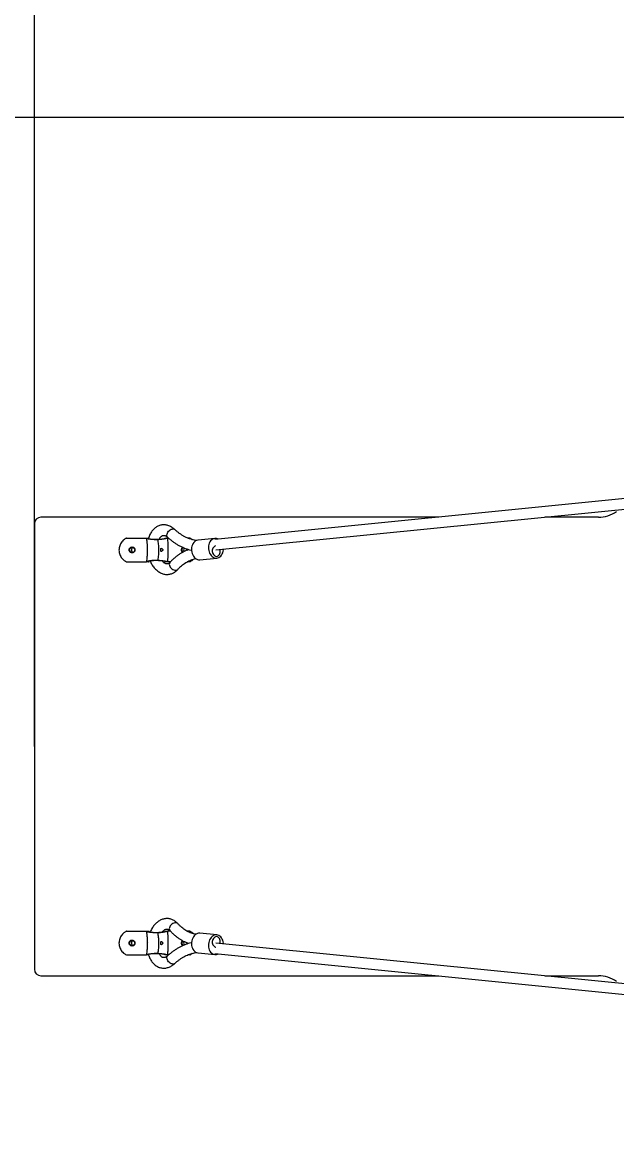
# Model space of a CAD drawing. Header units: millimetres. Extents: x -6276 to 7092, y -6092 to 4840.
# Drawn here: x -3535 to -2629, y 731 to 2436 of the extents above; entities that cross this region are included whole.
import ezdxf

# ---------------------------------------------------------------- set-up
doc = ezdxf.new("R2010")
doc.units = ezdxf.units.MM
for name, color, linetype in [('DIKOM_ОБЪЕКТ', 7, 'Continuous'), ('DIKOM_РАЗМЕР_ЗОНА', 7, 'Continuous'), ('DIKOM_РАЗМЕР_ОБЪЕКТА', 7, 'Continuous')]:
    doc.layers.add(name, color=color, linetype=linetype)
doc.styles.add('style1', font='arial.ttf', dxfattribs={"width": 0.8})
doc.dimstyles.new('1-50', dxfattribs={"dimtxt": 300, "dimasz": 200, "dimexe": 100, "dimexo": 0, "dimgap": 100, "dimtad": 1, "dimtxsty": 'style1', "dimcen": 200, "dimclrd": 7, "dimclre": 7, "dimclrt": 7, "dimadec": 1, "dimazin": 2, "dimtfac": 1, "dimtmove": 0, "dimatfit": 2, "dimfxl": 0, "dimlwd": 25, "dimlwe": 18, "dimarcsym": 0})

# ---------------------------------------------------------------- blocks, each defined once
blk = doc.blocks.new('*D10')
at = {"layer": 'Defpoints', "color": 0, "transparency": 16777216}
for p in [(-3959.1, 2290.8), (-270.4, 2290.8), (-587.4, -4131.1)]:
    blk.add_point(p, dxfattribs=at)
at = {"layer": 'DIKOM_РАЗМЕР_ОБЪЕКТА', "color": 7, "lineweight": 18, "transparency": 16777216}
for p, q in [((-270.4, 2290.8), (-4059.1, 2290.8)), ((-587.4, -4131.1), (-4059.1, -4131.1))]:
    blk.add_line(p, q, dxfattribs=at)
at = {"layer": 'DIKOM_РАЗМЕР_ОБЪЕКТА', "color": 7, "lineweight": 25, "transparency": 16777216}
blk.add_line((-3959.1, -3931.1), (-3959.1, 2090.8), dxfattribs=at)
at = {"layer": 'DIKOM_РАЗМЕР_ОБЪЕКТА', "color": 7, "transparency": 16777216}
for points in [[(-3992.5, 2090.8), (-3925.8, 2090.8), (-3959.1, 2290.8)], [(-3992.5, -3931.1), (-3925.8, -3931.1), (-3959.1, -4131.1)]]:
    blk.add_solid(points, dxfattribs=at)
at = {"layer": 'DIKOM_РАЗМЕР_ОБЪЕКТА', "color": 7, "transparency": 16777216, "insert": (-4212.3, -993.6), "char_height": 300, "attachment_point": 5, "rotation": 90, "style": 'style1'}
blk.add_mtext('6400', dxfattribs=at)
blk = doc.blocks.new('*D11')
at = {"layer": 'Defpoints', "color": 0, "transparency": 16777216}
for p in [(5091.5, 2822), (5091.5, 1617.3), (-3517, 1330.8)]:
    blk.add_point(p, dxfattribs=at)
at = {"layer": 'DIKOM_РАЗМЕР_ОБЪЕКТА', "color": 7, "lineweight": 18, "transparency": 16777216}
for p, q in [((-3517, 1330.8), (-3517, 2922)), ((5091.5, 1617.3), (5091.5, 2922))]:
    blk.add_line(p, q, dxfattribs=at)
at = {"layer": 'DIKOM_РАЗМЕР_ОБЪЕКТА', "color": 7, "lineweight": 25, "transparency": 16777216}
blk.add_line((-3317, 2822), (4891.5, 2822), dxfattribs=at)
at = {"layer": 'DIKOM_РАЗМЕР_ОБЪЕКТА', "color": 7, "transparency": 16777216}
for points in [[(-3317, 2855.3), (-3317, 2788.6), (-3517, 2822)], [(4891.5, 2855.3), (4891.5, 2788.6), (5091.5, 2822)]]:
    blk.add_solid(points, dxfattribs=at)
at = {"layer": 'DIKOM_РАЗМЕР_ОБЪЕКТА', "color": 7, "transparency": 16777216, "insert": (300.5, 3075.2), "char_height": 300, "attachment_point": 5, "style": 'style1'}
blk.add_mtext('8600', dxfattribs=at)
blk = doc.blocks.new('*D13')
at = {"layer": 'Defpoints', "color": 0, "transparency": 16777216}
for p in [(-4017, 3652.1), (-5825.7, -6091.7), (-1087.4, -6091.7)]:
    blk.add_point(p, dxfattribs=at)
at = {"layer": 'DIKOM_РАЗМЕР_ЗОНА', "color": 7, "lineweight": 18, "transparency": 16777216}
for p, q in [((-4017, 3652.1), (-5925.7, 3652.1)), ((-1087.4, -6091.7), (-5925.7, -6091.7))]:
    blk.add_line(p, q, dxfattribs=at)
at = {"layer": 'DIKOM_РАЗМЕР_ЗОНА', "color": 7, "lineweight": 25, "transparency": 16777216}
blk.add_line((-5825.7, 3452.1), (-5825.7, -5891.7), dxfattribs=at)
at = {"layer": 'DIKOM_РАЗМЕР_ЗОНА', "color": 7, "transparency": 16777216}
for points in [[(-5859, 3452.1), (-5792.3, 3452.1), (-5825.7, 3652.1)], [(-5859, -5891.7), (-5792.3, -5891.7), (-5825.7, -6091.7)]]:
    blk.add_solid(points, dxfattribs=at)
at = {"layer": 'DIKOM_РАЗМЕР_ЗОНА', "color": 7, "transparency": 16777216, "insert": (-6078.8, -955.3), "char_height": 300, "attachment_point": 5, "rotation": 90, "style": 'style1'}
blk.add_mtext('9800', dxfattribs=at)

msp = doc.modelspace()

# ---------------------------------------------------------------- linework, layer by layer
at = {"layer": 'DIKOM_ОБЪЕКТ', "color": 7, "linetype": 'Continuous', "lineweight": 15}
for p, q in [((-2439.539, 1726.64), (-3241.62, 1646.796)), ((-3240.035, 1630.875), (-2448.481, 1709.671)), ((-2900.072, 1680.796), (-3507.058, 1680.796)), ((-2656.779, 1680.796), (-2738.548, 1680.796)), ((-3517.007, 1670.796), (-3517.007, 990.796)), ((-3376.749, 1648.796), (-3352.158, 1648.796)), ((-3345.929, 1648.796), (-3342.944, 1648.796)), ((-3343.086, 1648.34), (-3345.791, 1648.34)), ((-3343.21, 1648.558), (-3343.086, 1648.34)), ((-3315.282, 1648.34), (-3317.986, 1648.34)), ((-3317.077, 1648.796), (-3314.092, 1648.796)), ((-3313.271, 1648.796), (-3314.092, 1648.796)), ((-3312.279, 1648.796), (-3312.82, 1648.796)), ((-3279.811, 1648.796), (-3282.992, 1648.796)), ((-3276.234, 1646.435), (-3279.811, 1648.796)), ((-3279.509, 1648.796), (-3279.811, 1648.796)), ((-3241.621, 1648.249), (-3267.443, 1645.678)), ((-3376.749, 1612.796), (-3352.158, 1612.796)), ((-3342.944, 1612.796), (-3345.929, 1612.796)), ((-3345.791, 1613.252), (-3343.086, 1613.252)), ((-3342.944, 1612.796), (-3342.123, 1612.796)), ((-3342.123, 1612.796), (-3342.021, 1612.796)), ((-3341.985, 1612.796), (-3342.097, 1613.668)), ((-3317.986, 1613.252), (-3315.282, 1613.252)), ((-3314.092, 1612.796), (-3317.077, 1612.796)), ((-3313.271, 1612.796), (-3314.092, 1612.796)), ((-3313.17, 1612.796), (-3313.271, 1612.796)), ((-3279.811, 1612.796), (-3283.746, 1612.796)), ((-3279.509, 1612.796), (-3279.811, 1612.796)), ((-3264.472, 1615.826), (-3238.649, 1618.396)), ((-3376.749, 1048.796), (-3352.158, 1048.796)), ((-3345.929, 1048.796), (-3342.944, 1048.796)), ((-3343.086, 1048.34), (-3345.791, 1048.34)), ((-3343.21, 1048.558), (-3343.086, 1048.34)), ((-3342.944, 1048.796), (-3342.123, 1048.796)), ((-3342.123, 1048.796), (-3342.021, 1048.796)), ((-3342.086, 1047.903), (-3341.985, 1048.796)), ((-3315.282, 1048.34), (-3317.986, 1048.34)), ((-3317.077, 1048.796), (-3314.092, 1048.796)), ((-3313.271, 1048.796), (-3314.092, 1048.796)), ((-3309.264, 1048.796), (-3312.82, 1048.796)), ((-3279.811, 1048.796), (-3283.737, 1048.796)), ((-3279.509, 1048.796), (-3279.811, 1048.796)), ((-3238.649, 1043.196), (-3264.472, 1045.766)), ((-3284.202, 1030.796), (-3284.254, 1031.438)), ((-3240.578, 1024.74), (-3240.374, 1024.715)), ((-2448.481, 951.921), (-3240.035, 1030.717)), ((-3376.749, 1012.796), (-3352.158, 1012.796)), ((-3342.944, 1012.796), (-3345.929, 1012.796)), ((-3345.791, 1013.252), (-3343.086, 1013.252)), ((-3317.986, 1013.252), (-3315.282, 1013.252)), ((-3314.092, 1012.796), (-3317.077, 1012.796)), ((-3313.271, 1012.796), (-3314.092, 1012.796)), ((-3313.17, 1012.796), (-3313.271, 1012.796)), ((-3312.271, 1012.796), (-3312.995, 1012.796)), ((-3279.811, 1012.796), (-3283.005, 1012.796)), ((-3279.509, 1012.796), (-3279.811, 1012.796)), ((-3267.825, 1015.96), (-3267.443, 1015.914)), ((-3267.443, 1015.914), (-3241.621, 1013.343)), ((-3241.62, 1014.796), (-2439.539, 934.952)), ((-3507.058, 980.796), (-2900.072, 980.796)), ((-2738.548, 980.796), (-2656.779, 980.796))]:
    msp.add_line(p, q, dxfattribs=at)
at = {"layer": 'DIKOM_ОБЪЕКТ', "color": 7, "linetype": 'Continuous', "lineweight": 15, "flags": 128}
for points in [[(-3313.972, 1650.311), (-3314.035, 1650.372), (-3314.639, 1651.225), (-3314.959, 1652.311), (-3314.979, 1653.578), (-3314.699, 1654.968), (-3314.131, 1656.416), (-3313.303, 1657.853), (-3312.253, 1659.214), (-3311.029, 1660.433), (-3309.69, 1661.454), (-3308.299, 1662.229), (-3306.919, 1662.722), (-3305.615, 1662.911), (-3304.449, 1662.785), (-3303.475, 1662.352), (-3303.143, 1662.09)], [(-3267.443, 1645.678), (-3267.825, 1645.632), (-3269.529, 1645.208), (-3271.148, 1644.445), (-3272.646, 1643.362), (-3273.988, 1641.983), (-3275.141, 1640.341), (-3276.078, 1638.474), (-3276.779, 1636.426), (-3277.226, 1634.244), (-3277.409, 1631.982), (-3277.323, 1629.69), (-3276.971, 1627.423), (-3276.361, 1625.234), (-3275.507, 1623.175), (-3274.429, 1621.293), (-3273.153, 1619.633), (-3271.708, 1618.233), (-3270.128, 1617.127), (-3268.45, 1616.341), (-3266.714, 1615.892), (-3264.96, 1615.791), (-3264.472, 1615.826)], [(-3242.003, 1648.202), (-3243.706, 1647.779), (-3245.326, 1647.016), (-3246.824, 1645.932), (-3248.165, 1644.553), (-3249.318, 1642.911), (-3250.256, 1641.044), (-3250.957, 1638.996), (-3251.404, 1636.815), (-3251.586, 1634.552), (-3251.501, 1632.261), (-3251.149, 1629.994), (-3250.539, 1627.805), (-3249.685, 1625.746), (-3248.607, 1623.864), (-3247.33, 1622.203), (-3245.885, 1620.804), (-3244.305, 1619.698), (-3242.628, 1618.911), (-3240.892, 1618.462), (-3239.138, 1618.362), (-3237.407, 1618.612), (-3235.741, 1619.206), (-3234.178, 1620.132), (-3232.754, 1621.367), (-3231.503, 1622.882), (-3230.455, 1624.642), (-3229.633, 1626.605), (-3229.058, 1628.726), (-3228.742, 1630.955), (-3228.686, 1632.005)], [(-3240.578, 1636.852), (-3241.851, 1636.479), (-3243.017, 1635.752), (-3244.023, 1634.706), (-3244.821, 1633.39), (-3245.374, 1631.864), (-3245.657, 1630.2), (-3245.655, 1628.476), (-3245.369, 1626.772), (-3244.813, 1625.169), (-3244.012, 1623.741), (-3243.004, 1622.556), (-3241.836, 1621.667), (-3240.563, 1621.117), (-3239.243, 1620.932), (-3237.94, 1621.121), (-3236.713, 1621.674), (-3235.621, 1622.565), (-3234.713, 1623.754), (-3234.034, 1625.183), (-3233.613, 1626.788), (-3233.472, 1628.491), (-3233.617, 1630.215), (-3233.913, 1631.484)], [(-3310.222, 1611.769), (-3310.673, 1611.149), (-3311.108, 1610.027), (-3311.224, 1608.737), (-3311.016, 1607.337), (-3310.493, 1605.893), (-3309.679, 1604.474), (-3308.614, 1603.145), (-3307.346, 1601.968), (-3305.935, 1600.999), (-3304.447, 1600.282), (-3302.952, 1599.852), (-3301.519, 1599.728), (-3300.216, 1599.917), (-3299.103, 1600.408), (-3298.357, 1601.035)], [(-3298.356, 1060.556), (-3299.103, 1061.184), (-3300.216, 1061.675), (-3301.519, 1061.864), (-3302.952, 1061.74), (-3304.447, 1061.31), (-3305.935, 1060.593), (-3307.346, 1059.624), (-3308.614, 1058.447), (-3309.679, 1057.118), (-3310.493, 1055.698), (-3311.016, 1054.255), (-3311.224, 1052.855), (-3311.108, 1051.565), (-3310.673, 1050.443), (-3310.224, 1049.825)], [(-3264.472, 1045.766), (-3264.96, 1045.801), (-3266.714, 1045.7), (-3268.45, 1045.251), (-3270.128, 1044.465), (-3271.708, 1043.358), (-3273.153, 1041.959), (-3274.429, 1040.299), (-3275.507, 1038.417), (-3276.361, 1036.357), (-3276.971, 1034.169), (-3277.323, 1031.902), (-3277.409, 1029.61), (-3277.226, 1027.347), (-3276.779, 1025.166), (-3276.078, 1023.118), (-3275.141, 1021.251), (-3273.988, 1019.609), (-3272.646, 1018.23), (-3271.148, 1017.146), (-3269.529, 1016.384), (-3267.825, 1015.96)], [(-3228.686, 1029.587), (-3228.742, 1030.637), (-3229.058, 1032.866), (-3229.633, 1034.987), (-3230.455, 1036.95), (-3231.503, 1038.71), (-3232.754, 1040.225), (-3234.178, 1041.46), (-3235.741, 1042.385), (-3237.407, 1042.98), (-3239.138, 1043.23), (-3240.892, 1043.13), (-3242.628, 1042.681), (-3244.305, 1041.894), (-3245.885, 1040.788), (-3247.33, 1039.388), (-3248.607, 1037.728), (-3249.685, 1035.847), (-3250.539, 1033.787), (-3251.149, 1031.598), (-3251.501, 1029.331), (-3251.586, 1027.04), (-3251.404, 1024.777), (-3250.957, 1022.596), (-3250.256, 1020.548), (-3249.318, 1018.681), (-3248.165, 1017.038), (-3246.824, 1015.659), (-3245.326, 1014.576), (-3243.706, 1013.813), (-3242.003, 1013.39), (-3242.003, 1013.39)], [(-3233.913, 1030.108), (-3233.617, 1031.377), (-3233.472, 1033.1), (-3233.613, 1034.804), (-3234.034, 1036.408), (-3234.713, 1037.838), (-3235.621, 1039.027), (-3236.713, 1039.918), (-3237.94, 1040.471), (-3239.243, 1040.659), (-3240.563, 1040.474), (-3241.836, 1039.925), (-3243.004, 1039.036), (-3244.012, 1037.85), (-3244.813, 1036.423), (-3245.369, 1034.819), (-3245.655, 1033.116), (-3245.657, 1031.392), (-3245.374, 1029.728), (-3244.821, 1028.202), (-3244.023, 1026.886), (-3243.017, 1025.839), (-3241.851, 1025.113), (-3240.578, 1024.74), (-3240.578, 1024.74)], [(-3284.503, 1029.272), (-3284.379, 1029.617), (-3284.202, 1030.796)], [(-3303.141, 999.504), (-3303.475, 999.24), (-3304.449, 998.807), (-3305.615, 998.681), (-3306.919, 998.869), (-3308.299, 999.363), (-3309.69, 1000.138), (-3311.029, 1001.159), (-3312.253, 1002.379), (-3313.303, 1003.738), (-3314.131, 1005.176), (-3314.699, 1006.624), (-3314.979, 1008.014), (-3314.959, 1009.281), (-3314.639, 1010.367), (-3314.035, 1011.22), (-3313.972, 1011.28)]]:
    msp.add_lwpolyline(points, dxfattribs=at)
at = {"layer": 'DIKOM_ОБЪЕКТ', "color": 7, "linetype": 'Continuous', "lineweight": 15}
for centre in [(-3367.759, 1630.8), (-3367.788, 1030.792)]:
    msp.add_circle(centre, 3.994, dxfattribs=at)
for centre, radius, start, end in [((-2656.789, 1730.362), 49.566, 270.011526, 304.296979), ((-3507.032, 1670.822), 9.974, 90.147475, 180.146977), ((-3240.779, 1639.008), 9.275, 63.306862, 97.581142), ((-3365.027, 1630.801), 4, 110.235505, 180.069309), ((-3365.033, 1630.787), 3.994, 179.870324, 249.824861), ((-3288.16, 1630.801), 4.001, 116.219123, 180.068482), ((-3288.158, 1630.792), 4.003, 179.938681, 237.945619), ((-3285.426, 1630.798), 4.01, 133.997166, 180.027831), ((-3285.423, 1630.795), 4.013, 179.982087, 218.500107), ((-3288.199, 1630.798), 3.998, 350.902652, 22.072687), ((-3365.024, 1030.796), 4.006, 110.252814, 249.747186), ((-3288.154, 1030.796), 4.009, 122.502785, 244.136392), ((-3285.423, 1030.796), 4.013, 141.519813, 225.734187), ((-3240.777, 1022.57), 9.262, 262.3967, 296.720225), ((-3507.032, 990.77), 9.974, 179.853023, 269.852525), ((-2656.788, 931.229), 49.567, 55.703736, 89.988652)]:
    msp.add_arc(centre, radius, start, end, dxfattribs=at)
for points, knots in [([(-3303.139, 1662.087), (-3303.57, 1662.47), (-3304.76, 1663.529), (-3306.82, 1665.043), (-3309.333, 1666.523), (-3311.926, 1667.675), (-3314.559, 1668.49), (-3317.203, 1668.967), (-3319.828, 1669.11), (-3322.41, 1668.927), (-3324.926, 1668.43), (-3327.357, 1667.628), (-3329.687, 1666.535), (-3331.901, 1665.159), (-3333.99, 1663.508), (-3335.939, 1661.59), (-3337.735, 1659.413), (-3339.36, 1656.99), (-3340.807, 1654.342), (-3342.029, 1651.475), (-3342.778, 1649.453), (-3343.055, 1648.362), (-3343.064, 1648.327)], [0, 0, 0, 0, 0.03228713, 0.08903728, 0.14534234, 0.20072796, 0.25503676, 0.30826098, 0.36051596, 0.41203347, 0.46309804, 0.51398909, 0.56496834, 0.61635073, 0.66839879, 0.72130262, 0.77515102, 0.82991935, 0.88547255, 0.94161277, 0.99812808, 1, 1, 1, 1]), ([(-3269.343, 1645.091), (-3270.481, 1645.246), (-3272.849, 1645.569), (-3276.471, 1646.443), (-3280.181, 1647.618), (-3283.87, 1649.097), (-3287.531, 1650.866), (-3291.155, 1652.923), (-3294.734, 1655.26), (-3298.258, 1657.876), (-3301.053, 1660.194), (-3302.665, 1661.656), (-3303.139, 1662.087)], [0, 0, 0, 0, 0.10112989, 0.21043598, 0.31890224, 0.42655545, 0.53348062, 0.63978889, 0.74559435, 0.8510122, 0.95613709, 1, 1, 1, 1]), ([(-3376.749, 1648.796), (-3376.832, 1648.755), (-3377.244, 1648.552), (-3378.95, 1647.63), (-3381.352, 1645.865), (-3383.877, 1643.108), (-3385.702, 1640.28), (-3387.04, 1637.156), (-3387.831, 1633.881), (-3388.066, 1630.488), (-3387.734, 1627.134), (-3386.838, 1623.855), (-3385.421, 1620.799), (-3383.491, 1618.011), (-3380.734, 1615.112), (-3378.248, 1613.667), (-3376.749, 1612.796)], [0, 0, 0, 0, 0.00618779, 0.03094966, 0.13057578, 0.20483424, 0.28125228, 0.35551647, 0.43193244, 0.50619558, 0.58261243, 0.65687228, 0.73329177, 0.80755395, 0.88396691, 1, 1, 1, 1]), ([(-3352.158, 1648.796), (-3351.934, 1648.796), (-3350.822, 1648.796), (-3348.919, 1648.796), (-3347.018, 1648.796), (-3346.349, 1648.796), (-3346.104, 1648.796)], [0, 0, 0, 0, 0.08920538, 0.44221927, 0.79522774, 1, 1, 1, 1]), ([(-3345.791, 1648.34), (-3345.919, 1648.446), (-3346.178, 1648.66), (-3346.085, 1648.737), (-3346.038, 1648.777)], [0, 0, 0, 0, 0.49160454, 1, 1, 1, 1]), ([(-3346.098, 1648.796), (-3345.991, 1647.877), (-3345.793, 1646.189), (-3345.518, 1643.672), (-3345.271, 1641.224), (-3345.076, 1638.943), (-3344.943, 1636.931), (-3344.935, 1635.525), (-3344.949, 1634.395), (-3344.942, 1633.243), (-3344.928, 1631.874), (-3344.9, 1630.219), (-3344.859, 1628.113), (-3344.944, 1625.684), (-3345.108, 1622.917), (-3345.353, 1619.883), (-3345.693, 1616.371), (-3345.954, 1614.065), (-3346.098, 1612.796)], [0, 0, 0, 0, 0.08645271, 0.15888092, 0.21950006, 0.29157476, 0.34378923, 0.37837808, 0.40752249, 0.43735571, 0.46833311, 0.51231683, 0.56307754, 0.63280767, 0.69962578, 0.78075751, 0.87931161, 1, 1, 1, 1]), ([(-3346.038, 1648.777), (-3346.028, 1648.78), (-3345.992, 1648.792), (-3345.956, 1648.794), (-3345.929, 1648.796)], [0, 0, 0, 0, 0.2563428, 1, 1, 1, 1]), ([(-3328.521, 1646.658), (-3330.19, 1646.633), (-3332.755, 1646.593), (-3336.071, 1646.708), (-3338.609, 1646.864), (-3341.007, 1647.106), (-3343.079, 1647.426), (-3344.646, 1647.804), (-3345.453, 1648.117), (-3345.733, 1648.302), (-3345.791, 1648.34)], [0, 0, 0, 0, 0.22175777, 0.34094842, 0.46011269, 0.59381209, 0.72739449, 0.84822535, 0.96892198, 1, 1, 1, 1]), ([(-3342.944, 1648.796), (-3342.953, 1648.796), (-3342.996, 1648.795), (-3343.108, 1648.769), (-3343.191, 1648.679), (-3343.245, 1648.62)], [0, 0, 0, 0, 0.07839405, 0.39200098, 1, 1, 1, 1]), ([(-3343.086, 1648.34), (-3342.936, 1648.238), (-3342.525, 1647.958), (-3340.987, 1647.548), (-3338.244, 1647.157), (-3335.133, 1646.948), (-3332.19, 1646.878), (-3329.76, 1646.888), (-3327.257, 1646.97), (-3324.824, 1647.124), (-3322.549, 1647.35), (-3320.271, 1647.678), (-3318.753, 1648.03), (-3318.131, 1648.281), (-3317.986, 1648.34)], [0, 0, 0, 0, 0.05789999, 0.15806159, 0.26885346, 0.40110167, 0.47393733, 0.54863619, 0.62616426, 0.70607598, 0.78093402, 0.85855998, 0.96695251, 1, 1, 1, 1]), ([(-3315.282, 1648.34), (-3315.495, 1648.263), (-3316.322, 1647.965), (-3318.063, 1647.587), (-3320.377, 1647.244), (-3322.492, 1647.008), (-3324.849, 1646.819), (-3326.917, 1646.709), (-3328.15, 1646.67), (-3328.521, 1646.658)], [0, 0, 0, 0, 0.08656176, 0.33551209, 0.47571244, 0.61598605, 0.77400815, 0.93206266, 1, 1, 1, 1]), ([(-3328.521, 1614.934), (-3328.4, 1615.694), (-3328.091, 1617.627), (-3327.611, 1621.055), (-3327.254, 1624.876), (-3327.391, 1628.439), (-3327.482, 1631.55), (-3327.313, 1634.636), (-3327.349, 1637.977), (-3327.732, 1641.401), (-3328.149, 1644.366), (-3328.42, 1646.037), (-3328.521, 1646.658)], [0, 0, 0, 0, 0.08517822, 0.21661042, 0.34744821, 0.43418315, 0.52093032, 0.60765576, 0.69433789, 0.81207101, 0.93010981, 1, 1, 1, 1]), ([(-3326.495, 1647.032), (-3326.288, 1647.463), (-3325.812, 1648.455), (-3324.977, 1649.719), (-3324.049, 1650.856), (-3323.115, 1651.729), (-3322.197, 1652.367), (-3321.291, 1652.797), (-3320.344, 1653.044), (-3319.369, 1653.085), (-3318.302, 1652.906), (-3317.236, 1652.542), (-3316.081, 1651.946), (-3314.981, 1651.199), (-3314.257, 1650.562), (-3313.971, 1650.311)], [0, 0, 0, 0, 0.05643822, 0.12998369, 0.20379129, 0.27868585, 0.35609106, 0.43847629, 0.53027752, 0.63824864, 0.72225847, 0.79910843, 0.8720733, 0.94951653, 1, 1, 1, 1]), ([(-3317.986, 1648.34), (-3317.955, 1648.354), (-3317.798, 1648.424), (-3317.571, 1648.536), (-3317.402, 1648.634), (-3317.267, 1648.742), (-3317.175, 1648.792), (-3317.091, 1648.795), (-3317.077, 1648.796)], [0, 0, 0, 0, 0.04833932, 0.24203592, 0.43569867, 0.53241871, 0.91938981, 1, 1, 1, 1]), ([(-3314.202, 1648.776), (-3314.295, 1648.739), (-3314.486, 1648.662), (-3315.014, 1648.449), (-3315.282, 1648.34)], [0, 0, 0, 0, 0.49216574, 1, 1, 1, 1]), ([(-3314.203, 1648.796), (-3314.191, 1648.651), (-3314.065, 1647.157), (-3313.802, 1644.638), (-3313.621, 1641.734), (-3313.534, 1640.244), (-3313.531, 1640.171), (-3313.527, 1640.097), (-3313.523, 1640.02), (-3313.518, 1639.942), (-3313.514, 1639.862), (-3313.51, 1639.779), (-3313.506, 1639.695), (-3313.501, 1639.609), (-3313.497, 1639.521), (-3313.492, 1639.431), (-3313.488, 1639.338), (-3313.483, 1639.243), (-3313.479, 1639.146), (-3313.474, 1639.046), (-3313.469, 1638.944), (-3313.464, 1638.84), (-3313.459, 1638.732), (-3313.454, 1638.622), (-3313.449, 1638.509), (-3313.439, 1638.277), (-3313.404, 1637.458), (-3313.339, 1635.626), (-3313.28, 1632.864), (-3313.281, 1630.736), (-3313.282, 1629.705)], [0, 0, 0, 0, 0.0259642, 0.26812005, 0.49352356, 0.49723901, 0.50104406, 0.50492053, 0.50888716, 0.51293493, 0.51708231, 0.52131097, 0.52563983, 0.53005971, 0.53457945, 0.53920012, 0.54392128, 0.54874352, 0.55368541, 0.55873833, 0.56390174, 0.56919599, 0.5746008, 0.58014617, 0.58581209, 0.59161872, 0.61486817, 0.70793726, 0.85852406, 1, 1, 1, 1]), ([(-3314.203, 1648.796), (-3314.076, 1647.487), (-3313.833, 1645.007), (-3313.551, 1640.929), (-3313.36, 1636.844), (-3313.265, 1632.718), (-3313.269, 1628.604), (-3313.368, 1624.534), (-3313.56, 1620.525), (-3313.839, 1616.521), (-3314.078, 1614.082), (-3314.203, 1612.796)], [0, 0, 0, 0, 0.13138931, 0.24890709, 0.35545462, 0.45491549, 0.55202727, 0.65001783, 0.75507448, 0.87082055, 1, 1, 1, 1]), ([(-3314.092, 1648.796), (-3314.102, 1648.796), (-3314.138, 1648.795), (-3314.174, 1648.784), (-3314.201, 1648.777)], [0, 0, 0, 0, 0.25634553, 1, 1, 1, 1]), ([(-3313.971, 1650.311), (-3313.276, 1649.682), (-3311.284, 1647.879), (-3307.912, 1645.109), (-3303.836, 1642.095), (-3299.676, 1639.374), (-3295.448, 1636.949), (-3291.164, 1634.83), (-3286.836, 1633.013), (-3282.475, 1631.54), (-3279.298, 1630.622), (-3277.573, 1630.292), (-3277.316, 1630.243)], [0, 0, 0, 0, 0.06200383, 0.17776632, 0.29342337, 0.40883948, 0.52395493, 0.63869763, 0.75300741, 0.86683465, 0.98014621, 1, 1, 1, 1]), ([(-3279.509, 1648.796), (-3279.433, 1648.759), (-3279.053, 1648.572), (-3277.719, 1647.87), (-3276.598, 1646.989), (-3275.743, 1646.319)], [0, 0, 0, 0, 0.05623331, 0.28122059, 1, 1, 1, 1]), ([(-3368.076, 1626.296), (-3367.984, 1626.298), (-3367.522, 1626.307), (-3366.566, 1626.492), (-3365.324, 1627.137), (-3364.275, 1628.26), (-3363.653, 1629.668), (-3363.531, 1631.203), (-3363.922, 1632.692), (-3364.78, 1633.967), (-3366.01, 1634.885), (-3367.473, 1635.342), (-3369.004, 1635.286), (-3370.43, 1634.724), (-3371.591, 1633.72), (-3372.356, 1632.385), (-3372.638, 1630.871), (-3372.406, 1629.35), (-3371.685, 1627.989), (-3370.558, 1626.953), (-3369.287, 1626.382), (-3368.431, 1626.321), (-3368.076, 1626.296)], [0, 0, 0, 0, 0.00983112, 0.04947202, 0.1031488, 0.15683484, 0.21051968, 0.26419952, 0.31788526, 0.37156896, 0.42524655, 0.47892876, 0.53260723, 0.58629556, 0.6399753, 0.69365935, 0.74734062, 0.80102113, 0.85470245, 0.90838314, 0.96206288, 1, 1, 1, 1]), ([(-3367.773, 1626.296), (-3367.858, 1626.297), (-3368.283, 1626.305), (-3369.203, 1626.469), (-3370.434, 1627.07), (-3371.511, 1628.165), (-3372.166, 1629.557), (-3372.327, 1631.089), (-3371.974, 1632.586), (-3371.147, 1633.888), (-3369.94, 1634.814), (-3368.747, 1635.289), (-3368.009, 1635.246), (-3367.774, 1635.232)], [0, 0, 0, 0, 0.01810812, 0.09101038, 0.19837075, 0.30572472, 0.413087, 0.52045428, 0.62781359, 0.73517786, 0.84253256, 0.94990115, 1, 1, 1, 1]), ([(-3344.85, 1636.797), (-3344.874, 1636.252), (-3344.949, 1634.567), (-3344.89, 1632.414), (-3344.728, 1630.819), (-3344.684, 1630.378)], [0, 0, 0, 0, 0.25688683, 0.79444776, 1, 1, 1, 1]), ([(-3322.992, 1628.48), (-3322.655, 1628.719), (-3322.079, 1629.127), (-3321.543, 1629.832), (-3321.299, 1630.392), (-3321.243, 1630.839), (-3321.335, 1631.332), (-3321.716, 1632.046), (-3322.338, 1632.687), (-3322.977, 1633.138), (-3323.363, 1633.251), (-3323.581, 1633.235), (-3323.753, 1633.151), (-3323.925, 1632.962), (-3324.18, 1632.394), (-3324.308, 1631.391), (-3324.297, 1630.08), (-3324.169, 1629.079), (-3323.868, 1628.557), (-3323.708, 1628.407), (-3323.506, 1628.34), (-3323.257, 1628.359), (-3323.093, 1628.434), (-3322.992, 1628.48)], [0, 0, 0, 0, 0.10344895, 0.17737639, 0.21579058, 0.2477544, 0.27974359, 0.33041842, 0.44025178, 0.50114404, 0.52546029, 0.53977179, 0.55416997, 0.57015656, 0.5985236, 0.69648539, 0.80024942, 0.9046743, 0.92185069, 0.93921423, 0.9545874, 0.9722061, 1, 1, 1, 1]), ([(-3313.282, 1629.705), (-3313.292, 1628.681), (-3313.303, 1627.605), (-3313.338, 1626.245), (-3313.365, 1625.234), (-3313.404, 1624.134), (-3313.439, 1623.315), (-3313.449, 1623.083), (-3313.454, 1622.97), (-3313.459, 1622.86), (-3313.464, 1622.752), (-3313.469, 1622.648), (-3313.474, 1622.545), (-3313.479, 1622.446), (-3313.483, 1622.349), (-3313.488, 1622.254), (-3313.492, 1622.161), (-3313.497, 1622.071), (-3313.501, 1621.983), (-3313.506, 1621.896), (-3313.51, 1621.812), (-3313.514, 1621.73), (-3313.518, 1621.65), (-3313.523, 1621.572), (-3313.527, 1621.495), (-3313.531, 1621.421), (-3313.534, 1621.347), (-3313.621, 1619.858), (-3313.802, 1616.954), (-3314.065, 1614.436), (-3314.191, 1612.941), (-3314.203, 1612.796)], [0, 0, 0, 0, 0.15708377, 0.16498485, 0.21362148, 0.31700308, 0.3428175, 0.34926753, 0.35557237, 0.36172111, 0.36773585, 0.3736057, 0.37935225, 0.38495408, 0.39044356, 0.39581105, 0.40105534, 0.406188, 0.41120855, 0.41611818, 0.42091588, 0.42562389, 0.43022004, 0.43471632, 0.43912247, 0.4434392, 0.44765517, 0.4517823, 0.70216164, 0.97114955, 1, 1, 1, 1]), ([(-3281.326, 1631.266), (-3282, 1631.048), (-3284.048, 1630.384), (-3287.384, 1628.948), (-3291.328, 1626.98), (-3295.173, 1624.698), (-3298.915, 1622.128), (-3302.544, 1619.269), (-3306.048, 1616.126), (-3308.581, 1613.569), (-3309.947, 1612.071), (-3310.224, 1611.768)], [0, 0, 0, 0, 0.06271798, 0.19047264, 0.31858365, 0.4471493, 0.57623581, 0.70588532, 0.83609885, 0.96685785, 1, 1, 1, 1]), ([(-3290.699, 1634.689), (-3290.731, 1634.676), (-3291.232, 1634.484), (-3291.986, 1633.688), (-3292.769, 1632.394), (-3293.047, 1630.868), (-3292.811, 1629.356), (-3292.125, 1627.999), (-3291.362, 1627.384), (-3290.994, 1627.088)], [0, 0, 0, 0, 0.01149592, 0.17807894, 0.3446826, 0.51126375, 0.67784265, 0.84443726, 1, 1, 1, 1]), ([(-3290.825, 1627.173), (-3291.193, 1627.498), (-3291.941, 1628.16), (-3292.571, 1629.562), (-3292.738, 1631.089), (-3292.377, 1632.58), (-3291.617, 1633.839), (-3290.85, 1634.366), (-3290.5, 1634.606)], [0, 0, 0, 0, 0.16697574, 0.33914631, 0.51130036, 0.68347054, 0.85564656, 1, 1, 1, 1]), ([(-3284.099, 1630.274), (-3284.05, 1630.583), (-3283.947, 1631.239), (-3284.17, 1631.866), (-3284.288, 1632.198)], [0, 0, 0, 0, 0.47100229, 1, 1, 1, 1]), ([(-3352.158, 1612.796), (-3351.934, 1612.796), (-3350.822, 1612.796), (-3348.919, 1612.796), (-3347.018, 1612.796), (-3346.349, 1612.796), (-3346.104, 1612.796)], [0, 0, 0, 0, 0.08920538, 0.44221927, 0.79522774, 1, 1, 1, 1]), ([(-3346.038, 1612.815), (-3346.085, 1612.853), (-3346.179, 1612.93), (-3345.922, 1613.143), (-3345.791, 1613.252)], [0, 0, 0, 0, 0.49215335, 1, 1, 1, 1]), ([(-3345.929, 1612.796), (-3345.938, 1612.796), (-3345.975, 1612.797), (-3346.011, 1612.808), (-3346.038, 1612.815)], [0, 0, 0, 0, 0.25634571, 1, 1, 1, 1]), ([(-3345.791, 1613.252), (-3345.666, 1613.329), (-3345.18, 1613.626), (-3343.872, 1614.004), (-3341.951, 1614.348), (-3340.106, 1614.584), (-3337.966, 1614.773), (-3335.476, 1614.912), (-3332.757, 1614.982), (-3330.38, 1614.98), (-3328.969, 1614.945), (-3328.521, 1614.934)], [0, 0, 0, 0, 0.06337752, 0.24565995, 0.34832412, 0.45103476, 0.56672583, 0.68246715, 0.81123562, 0.94001355, 1, 1, 1, 1]), ([(-3343.086, 1613.252), (-3343.101, 1613.238), (-3343.177, 1613.168), (-3343.294, 1613.01), (-3343.152, 1612.834), (-3343.014, 1612.809), (-3342.944, 1612.796)], [0, 0, 0, 0, 0.04836537, 0.2421339, 0.61894553, 1, 1, 1, 1]), ([(-3317.986, 1613.252), (-3318.253, 1613.354), (-3318.983, 1613.633), (-3320.99, 1614.044), (-3324.179, 1614.435), (-3327.53, 1614.644), (-3330.551, 1614.713), (-3332.969, 1614.704), (-3335.38, 1614.622), (-3337.636, 1614.469), (-3339.653, 1614.242), (-3341.558, 1613.915), (-3342.674, 1613.562), (-3343.008, 1613.311), (-3343.086, 1613.252)], [0, 0, 0, 0, 0.0578043, 0.15786717, 0.26882192, 0.40091578, 0.47376545, 0.54846448, 0.62599784, 0.70590368, 0.78076943, 0.85839865, 0.96677748, 1, 1, 1, 1]), ([(-3340.616, 1614.054), (-3340.287, 1613.3), (-3339.504, 1611.506), (-3338.038, 1608.848), (-3336.261, 1606.083), (-3334.295, 1603.527), (-3332.162, 1601.202), (-3329.875, 1599.137), (-3327.458, 1597.36), (-3324.937, 1595.893), (-3322.342, 1594.755), (-3319.708, 1593.953), (-3317.064, 1593.49), (-3314.44, 1593.36), (-3311.861, 1593.556), (-3309.348, 1594.066), (-3306.921, 1594.879), (-3304.595, 1595.983), (-3302.387, 1597.373), (-3300.275, 1599.038), (-3299.001, 1600.364), (-3298.351, 1601.042)], [0, 0, 0, 0, 0.0406065, 0.09667698, 0.15293785, 0.20935608, 0.26581692, 0.32212723, 0.37803792, 0.43327965, 0.48760783, 0.54087915, 0.59308408, 0.64434905, 0.69489655, 0.74501493, 0.79496633, 0.84502368, 0.89548566, 0.94661054, 1, 1, 1, 1]), ([(-3328.521, 1614.934), (-3327.868, 1614.911), (-3326.327, 1614.859), (-3323.956, 1614.709), (-3321.427, 1614.479), (-3319.085, 1614.169), (-3316.856, 1613.766), (-3315.835, 1613.432), (-3315.282, 1613.252)], [0, 0, 0, 0, 0.11961599, 0.28258797, 0.44550497, 0.61995548, 0.79425705, 1, 1, 1, 1]), ([(-3310.224, 1611.768), (-3310.378, 1611.603), (-3310.85, 1611.101), (-3311.632, 1610.456), (-3312.545, 1609.902), (-3313.458, 1609.55), (-3314.379, 1609.39), (-3315.359, 1609.422), (-3316.398, 1609.655), (-3317.519, 1610.1), (-3318.736, 1610.796), (-3320.028, 1611.788), (-3321.21, 1612.898), (-3321.937, 1613.787), (-3322.245, 1614.163)], [0, 0, 0, 0, 0.04072012, 0.1245205, 0.21113785, 0.30488407, 0.4118402, 0.51443707, 0.60355648, 0.68616084, 0.77396955, 0.85778547, 0.93984279, 1, 1, 1, 1]), ([(-3317.077, 1612.796), (-3317.085, 1612.796), (-3317.128, 1612.797), (-3317.21, 1612.818), (-3317.342, 1612.913), (-3317.711, 1613.107), (-3317.986, 1613.252)], [0, 0, 0, 0, 0.04844663, 0.24225701, 0.43607046, 1, 1, 1, 1]), ([(-3315.282, 1613.252), (-3315.021, 1613.146), (-3314.491, 1612.932), (-3314.299, 1612.855), (-3314.202, 1612.815)], [0, 0, 0, 0, 0.49161484, 1, 1, 1, 1]), ([(-3314.201, 1612.815), (-3314.192, 1612.812), (-3314.156, 1612.8), (-3314.119, 1612.798), (-3314.092, 1612.796)], [0, 0, 0, 0, 0.25632624, 1, 1, 1, 1]), ([(-3309.272, 1612.796), (-3309.62, 1612.796), (-3310.767, 1612.796), (-3312.185, 1612.796), (-3312.729, 1612.796), (-3312.995, 1612.796)], [0, 0, 0, 0, 0.18203816, 0.60091006, 1, 1, 1, 1]), ([(-3298.351, 1601.042), (-3297.868, 1601.566), (-3296.441, 1603.115), (-3293.991, 1605.487), (-3290.97, 1608.061), (-3287.849, 1610.36), (-3284.634, 1612.383), (-3281.33, 1614.123), (-3277.942, 1615.585), (-3274.469, 1616.724), (-3272.021, 1617.386), (-3270.72, 1617.587), (-3270.616, 1617.603)], [0, 0, 0, 0, 0.05841445, 0.17252373, 0.28695436, 0.4019916, 0.51775979, 0.63437078, 0.7518982, 0.87034891, 0.98962873, 1, 1, 1, 1]), ([(-3279.811, 1612.796), (-3279.729, 1612.837), (-3279.317, 1613.04), (-3277.617, 1613.968), (-3275.807, 1615.168), (-3274.634, 1616.486), (-3274.447, 1616.696)], [0, 0, 0, 0, 0.04141517, 0.20706616, 0.87359386, 1, 1, 1, 1]), ([(-3274.071, 1616.787), (-3274.323, 1616.505), (-3275.198, 1615.526), (-3277.024, 1614.155), (-3278.675, 1613.252), (-3279.509, 1612.796)], [0, 0, 0, 0, 0.16713265, 0.57935395, 1, 1, 1, 1]), ([(-3298.351, 1060.55), (-3298.741, 1060.965), (-3299.784, 1062.076), (-3301.632, 1063.667), (-3303.91, 1065.223), (-3306.303, 1066.456), (-3308.775, 1067.366), (-3311.299, 1067.95), (-3313.852, 1068.214), (-3316.41, 1068.162), (-3318.956, 1067.8), (-3321.473, 1067.134), (-3323.948, 1066.168), (-3326.366, 1064.907), (-3328.711, 1063.353), (-3330.967, 1061.515), (-3333.111, 1059.404), (-3335.123, 1057.038), (-3336.987, 1054.443), (-3338.668, 1051.633), (-3339.881, 1049.319), (-3340.463, 1047.904), (-3340.614, 1047.536)], [0, 0, 0, 0, 0.03235394, 0.08653087, 0.13993795, 0.19227408, 0.24364861, 0.29427371, 0.34442835, 0.3943909, 0.44441157, 0.49480381, 0.54582811, 0.59768191, 0.65045589, 0.70413907, 0.75861301, 0.81368018, 0.86913165, 0.92477396, 0.98044932, 1, 1, 1, 1]), ([(-3270.645, 1044.022), (-3271.163, 1044.112), (-3272.884, 1044.412), (-3275.752, 1045.251), (-3279.241, 1046.527), (-3282.65, 1048.123), (-3285.974, 1050.009), (-3289.201, 1052.183), (-3292.323, 1054.642), (-3295.388, 1057.393), (-3297.35, 1059.484), (-3298.351, 1060.55)], [0, 0, 0, 0, 0.05181464, 0.17211997, 0.29203959, 0.41128402, 0.52967889, 0.64716186, 0.76376421, 0.87957344, 1, 1, 1, 1]), ([(-3376.749, 1048.796), (-3376.832, 1048.755), (-3377.244, 1048.553), (-3378.95, 1047.63), (-3381.352, 1045.865), (-3383.876, 1043.108), (-3385.702, 1040.28), (-3387.04, 1037.157), (-3387.831, 1033.881), (-3388.066, 1030.488), (-3387.734, 1027.135), (-3386.838, 1023.855), (-3385.421, 1020.799), (-3383.491, 1018.011), (-3380.734, 1015.112), (-3378.248, 1013.667), (-3376.749, 1012.796)], [0, 0, 0, 0, 0.00618778, 0.03094965, 0.13057574, 0.20483809, 0.28125164, 0.3555158, 0.43193175, 0.50619486, 0.58261169, 0.65687151, 0.73329097, 0.80755313, 0.88396988, 1, 1, 1, 1]), ([(-3352.158, 1048.796), (-3351.934, 1048.796), (-3350.822, 1048.796), (-3348.919, 1048.796), (-3347.018, 1048.796), (-3346.349, 1048.796), (-3346.104, 1048.796)], [0, 0, 0, 0, 0.08920538, 0.44221927, 0.79522774, 1, 1, 1, 1]), ([(-3345.791, 1048.34), (-3345.919, 1048.446), (-3346.178, 1048.66), (-3346.085, 1048.737), (-3346.038, 1048.776)], [0, 0, 0, 0, 0.49160454, 1, 1, 1, 1]), ([(-3346.098, 1048.796), (-3345.991, 1047.877), (-3345.793, 1046.189), (-3345.518, 1043.672), (-3345.271, 1041.224), (-3345.076, 1038.943), (-3344.943, 1036.931), (-3344.935, 1035.525), (-3344.949, 1034.395), (-3344.942, 1033.243), (-3344.928, 1031.874), (-3344.9, 1030.219), (-3344.859, 1028.113), (-3344.944, 1025.684), (-3345.108, 1022.917), (-3345.353, 1019.883), (-3345.693, 1016.371), (-3345.954, 1014.065), (-3346.098, 1012.796)], [0, 0, 0, 0, 0.08645771, 0.15888594, 0.21949958, 0.2915743, 0.34378878, 0.37838328, 0.40752204, 0.43735527, 0.46833268, 0.51231641, 0.56307714, 0.63280728, 0.6996254, 0.78076284, 0.87931159, 1, 1, 1, 1]), ([(-3346.038, 1048.776), (-3346.028, 1048.78), (-3345.992, 1048.792), (-3345.956, 1048.794), (-3345.929, 1048.796)], [0, 0, 0, 0, 0.25634797, 1, 1, 1, 1]), ([(-3328.521, 1046.658), (-3330.19, 1046.633), (-3332.755, 1046.593), (-3336.071, 1046.708), (-3338.609, 1046.864), (-3341.007, 1047.107), (-3343.079, 1047.427), (-3344.647, 1047.804), (-3345.453, 1048.117), (-3345.733, 1048.302), (-3345.791, 1048.34)], [0, 0, 0, 0, 0.22175805, 0.34094884, 0.46011266, 0.59381312, 0.72739568, 0.84822527, 0.96892367, 1, 1, 1, 1]), ([(-3342.944, 1048.796), (-3342.953, 1048.796), (-3342.996, 1048.794), (-3343.108, 1048.769), (-3343.191, 1048.679), (-3343.245, 1048.62)], [0, 0, 0, 0, 0.07839476, 0.39200333, 1, 1, 1, 1]), ([(-3343.086, 1048.34), (-3342.936, 1048.238), (-3342.525, 1047.959), (-3340.987, 1047.548), (-3338.244, 1047.157), (-3335.133, 1046.948), (-3332.19, 1046.878), (-3329.76, 1046.889), (-3327.257, 1046.97), (-3324.824, 1047.124), (-3322.549, 1047.35), (-3320.271, 1047.678), (-3318.753, 1048.03), (-3318.131, 1048.281), (-3317.986, 1048.34)], [0, 0, 0, 0, 0.0578989, 0.15806171, 0.26885298, 0.40110142, 0.4739372, 0.54863619, 0.62616416, 0.70607646, 0.78093463, 0.85855986, 0.96695366, 1, 1, 1, 1]), ([(-3315.282, 1048.34), (-3315.495, 1048.263), (-3316.322, 1047.966), (-3318.063, 1047.588), (-3320.377, 1047.245), (-3322.492, 1047.008), (-3324.849, 1046.82), (-3326.917, 1046.709), (-3328.15, 1046.67), (-3328.521, 1046.658)], [0, 0, 0, 0, 0.08655963, 0.33551054, 0.47571121, 0.61598516, 0.77400763, 0.9320625, 1, 1, 1, 1]), ([(-3328.521, 1014.934), (-3328.4, 1015.694), (-3328.091, 1017.627), (-3327.611, 1021.055), (-3327.254, 1024.876), (-3327.391, 1028.439), (-3327.482, 1031.55), (-3327.313, 1034.637), (-3327.349, 1037.976), (-3327.732, 1041.401), (-3328.149, 1044.365), (-3328.42, 1046.037), (-3328.521, 1046.658)], [0, 0, 0, 0, 0.08517314, 0.21660533, 0.3474431, 0.43418456, 0.52093173, 0.60765716, 0.69433289, 0.812066, 0.93010478, 1, 1, 1, 1]), ([(-3322.254, 1047.41), (-3322.018, 1047.708), (-3321.371, 1048.522), (-3320.282, 1049.576), (-3319.039, 1050.584), (-3317.846, 1051.324), (-3316.728, 1051.826), (-3315.692, 1052.113), (-3314.715, 1052.211), (-3313.781, 1052.121), (-3312.852, 1051.834), (-3311.917, 1051.329), (-3311.045, 1050.678), (-3310.477, 1050.088), (-3310.224, 1049.825)], [0, 0, 0, 0, 0.04646791, 0.12704102, 0.20761602, 0.28871269, 0.37140389, 0.45753466, 0.55034976, 0.65566217, 0.76034257, 0.85020977, 0.93319341, 1, 1, 1, 1]), ([(-3317.986, 1048.34), (-3317.955, 1048.354), (-3317.798, 1048.424), (-3317.571, 1048.536), (-3317.402, 1048.635), (-3317.267, 1048.742), (-3317.175, 1048.791), (-3317.091, 1048.795), (-3317.077, 1048.796)], [0, 0, 0, 0, 0.04834659, 0.24203616, 0.4357037, 0.53241943, 0.91938967, 1, 1, 1, 1]), ([(-3314.202, 1048.776), (-3314.295, 1048.739), (-3314.486, 1048.662), (-3315.014, 1048.449), (-3315.282, 1048.34)], [0, 0, 0, 0, 0.49216198, 1, 1, 1, 1]), ([(-3314.203, 1048.796), (-3314.191, 1048.651), (-3314.065, 1047.157), (-3313.802, 1044.638), (-3313.621, 1041.734), (-3313.534, 1040.244), (-3313.531, 1040.171), (-3313.527, 1040.097), (-3313.523, 1040.02), (-3313.518, 1039.942), (-3313.514, 1039.862), (-3313.51, 1039.779), (-3313.506, 1039.695), (-3313.501, 1039.609), (-3313.497, 1039.521), (-3313.492, 1039.431), (-3313.488, 1039.338), (-3313.483, 1039.243), (-3313.479, 1039.146), (-3313.474, 1039.047), (-3313.469, 1038.944), (-3313.464, 1038.84), (-3313.459, 1038.732), (-3313.454, 1038.622), (-3313.449, 1038.509), (-3313.439, 1038.277), (-3313.404, 1037.458), (-3313.339, 1035.626), (-3313.28, 1032.864), (-3313.281, 1030.736), (-3313.282, 1029.705)], [0, 0, 0, 0, 0.02596397, 0.26812579, 0.49352727, 0.49724268, 0.50103806, 0.50492415, 0.50888108, 0.51293849, 0.51707613, 0.52131447, 0.52563355, 0.53005339, 0.5345731, 0.53919372, 0.54391484, 0.54874687, 0.55367886, 0.55873173, 0.563905, 0.56918927, 0.57460398, 0.58013933, 0.5858152, 0.59162177, 0.61486094, 0.70792919, 0.85852534, 1, 1, 1, 1]), ([(-3314.203, 1048.796), (-3314.076, 1047.487), (-3313.833, 1045.007), (-3313.551, 1040.929), (-3313.36, 1036.844), (-3313.265, 1032.718), (-3313.269, 1028.604), (-3313.368, 1024.534), (-3313.56, 1020.525), (-3313.839, 1016.521), (-3314.078, 1014.082), (-3314.203, 1012.796)], [0, 0, 0, 0, 0.13139353, 0.24890653, 0.35545404, 0.45492049, 0.55202651, 0.65002263, 0.75507405, 0.87082482, 1, 1, 1, 1]), ([(-3314.092, 1048.796), (-3314.102, 1048.796), (-3314.138, 1048.795), (-3314.174, 1048.784), (-3314.201, 1048.776)], [0, 0, 0, 0, 0.25634425, 1, 1, 1, 1]), ([(-3310.224, 1049.825), (-3309.625, 1049.174), (-3307.923, 1047.326), (-3305, 1044.484), (-3301.419, 1041.394), (-3297.712, 1038.596), (-3293.893, 1036.095), (-3289.975, 1033.889), (-3285.96, 1032.02), (-3283.086, 1030.835), (-3281.533, 1030.366), (-3281.369, 1030.317)], [0, 0, 0, 0, 0.07161602, 0.20359223, 0.33522026, 0.46631303, 0.59682578, 0.72673994, 0.85606099, 0.98483309, 1, 1, 1, 1]), ([(-3274.533, 1044.957), (-3274.847, 1045.295), (-3276.34, 1046.9), (-3278.28, 1047.96), (-3279.811, 1048.796)], [0, 0, 0, 0, 0.21059789, 1, 1, 1, 1]), ([(-3279.509, 1048.796), (-3279.433, 1048.759), (-3279.053, 1048.572), (-3277.486, 1047.724), (-3275.655, 1046.518), (-3274.419, 1045.177), (-3274.108, 1044.84)], [0, 0, 0, 0, 0.03774249, 0.18874872, 0.79582352, 1, 1, 1, 1]), ([(-3368.076, 1026.296), (-3367.984, 1026.298), (-3367.522, 1026.307), (-3366.566, 1026.492), (-3365.324, 1027.138), (-3364.275, 1028.26), (-3363.653, 1029.668), (-3363.531, 1031.203), (-3363.922, 1032.692), (-3364.78, 1033.967), (-3366.01, 1034.885), (-3367.473, 1035.342), (-3369.004, 1035.286), (-3370.43, 1034.725), (-3371.591, 1033.72), (-3372.356, 1032.385), (-3372.638, 1030.872), (-3372.406, 1029.35), (-3371.685, 1027.989), (-3370.558, 1026.953), (-3369.287, 1026.382), (-3368.431, 1026.321), (-3368.076, 1026.296)], [0, 0, 0, 0, 0.00983114, 0.04947054, 0.10315131, 0.15683744, 0.21052237, 0.2642023, 0.31787994, 0.37156373, 0.42524646, 0.47892625, 0.53260481, 0.58629013, 0.63996996, 0.69365411, 0.74733547, 0.80101607, 0.85469748, 0.90838399, 0.96206382, 1, 1, 1, 1]), ([(-3367.773, 1026.296), (-3367.858, 1026.297), (-3368.283, 1026.305), (-3369.203, 1026.469), (-3370.434, 1027.07), (-3371.511, 1028.165), (-3372.166, 1029.557), (-3372.327, 1031.089), (-3371.974, 1032.586), (-3371.147, 1033.888), (-3369.94, 1034.814), (-3368.747, 1035.289), (-3368.009, 1035.246), (-3367.774, 1035.232)], [0, 0, 0, 0, 0.01810782, 0.09101081, 0.1983797, 0.30573475, 0.41309812, 0.52044963, 0.62781002, 0.73517538, 0.84253116, 0.94990083, 1, 1, 1, 1]), ([(-3344.689, 1031.215), (-3344.758, 1030.346), (-3344.918, 1028.321), (-3344.956, 1026.168), (-3344.875, 1024.912), (-3344.867, 1024.792)], [0, 0, 0, 0, 0.40483603, 0.94333883, 1, 1, 1, 1]), ([(-3322.992, 1028.481), (-3322.655, 1028.719), (-3322.078, 1029.127), (-3321.543, 1029.832), (-3321.299, 1030.392), (-3321.243, 1030.839), (-3321.335, 1031.332), (-3321.716, 1032.046), (-3322.338, 1032.686), (-3322.977, 1033.138), (-3323.363, 1033.251), (-3323.581, 1033.235), (-3323.753, 1033.151), (-3323.925, 1032.962), (-3324.18, 1032.394), (-3324.308, 1031.391), (-3324.297, 1030.08), (-3324.169, 1029.079), (-3323.868, 1028.557), (-3323.708, 1028.407), (-3323.506, 1028.34), (-3323.257, 1028.359), (-3323.093, 1028.434), (-3322.992, 1028.481)], [0, 0, 0, 0, 0.10343915, 0.17738105, 0.21579554, 0.2477596, 0.27973102, 0.33040625, 0.44024044, 0.50114212, 0.52545454, 0.53976615, 0.55415665, 0.57014336, 0.59851062, 0.69647315, 0.80023799, 0.90466367, 0.92185578, 0.93921945, 0.95458705, 0.97220589, 1, 1, 1, 1]), ([(-3313.282, 1029.705), (-3313.292, 1028.681), (-3313.303, 1027.605), (-3313.338, 1026.245), (-3313.365, 1025.234), (-3313.404, 1024.134), (-3313.439, 1023.315), (-3313.449, 1023.083), (-3313.454, 1022.97), (-3313.459, 1022.86), (-3313.464, 1022.752), (-3313.469, 1022.648), (-3313.474, 1022.545), (-3313.479, 1022.446), (-3313.483, 1022.349), (-3313.488, 1022.254), (-3313.492, 1022.161), (-3313.497, 1022.071), (-3313.501, 1021.983), (-3313.506, 1021.897), (-3313.51, 1021.812), (-3313.514, 1021.73), (-3313.518, 1021.65), (-3313.523, 1021.572), (-3313.527, 1021.495), (-3313.531, 1021.421), (-3313.534, 1021.348), (-3313.621, 1019.857), (-3313.802, 1016.955), (-3314.065, 1014.435), (-3314.191, 1012.941), (-3314.203, 1012.796)], [0, 0, 0, 0, 0.1570734, 0.16497456, 0.2136117, 0.31699439, 0.34280907, 0.3492703, 0.3555641, 0.36172399, 0.36772774, 0.37360868, 0.37934429, 0.38495715, 0.39043573, 0.39580327, 0.40104763, 0.40618033, 0.41120094, 0.41611062, 0.42091919, 0.42561645, 0.43021265, 0.43471973, 0.43912593, 0.44343198, 0.44764799, 0.45178585, 0.70216781, 0.97115854, 1, 1, 1, 1]), ([(-3277.246, 1031.364), (-3277.507, 1031.314), (-3279.22, 1030.988), (-3282.368, 1030.084), (-3286.681, 1028.636), (-3290.963, 1026.852), (-3295.205, 1024.771), (-3299.397, 1022.388), (-3303.526, 1019.711), (-3307.579, 1016.741), (-3311.059, 1013.91), (-3313.16, 1012.013), (-3313.971, 1011.281)], [0, 0, 0, 0, 0.02012563, 0.13198523, 0.24431055, 0.35712378, 0.47042896, 0.58420459, 0.69840324, 0.81297028, 0.9278485, 1, 1, 1, 1]), ([(-3290.96, 1034.508), (-3291.306, 1034.246), (-3292.055, 1033.68), (-3292.76, 1032.378), (-3293.047, 1030.875), (-3292.818, 1029.342), (-3292.082, 1028.017), (-3291.308, 1027.171), (-3290.762, 1026.95), (-3290.682, 1026.917)], [0, 0, 0, 0, 0.14182457, 0.30773463, 0.47362227, 0.63950767, 0.80543182, 0.97130697, 1, 1, 1, 1]), ([(-3290.495, 1026.994), (-3290.596, 1027.04), (-3291.154, 1027.295), (-3291.907, 1028.189), (-3292.578, 1029.55), (-3292.737, 1031.093), (-3292.375, 1032.576), (-3291.688, 1033.751), (-3291.019, 1034.219), (-3290.765, 1034.398)], [0, 0, 0, 0, 0.03772923, 0.20912993, 0.38048128, 0.55186752, 0.72324291, 0.89462412, 1, 1, 1, 1]), ([(-3284.273, 1029.399), (-3284.229, 1029.495), (-3283.972, 1030.045), (-3283.904, 1030.751), (-3284.046, 1031.277), (-3284.058, 1031.318)], [0, 0, 0, 0, 0.16214393, 0.93471883, 1, 1, 1, 1]), ([(-3352.158, 1012.796), (-3351.934, 1012.796), (-3350.822, 1012.796), (-3348.919, 1012.796), (-3347.018, 1012.796), (-3346.349, 1012.796), (-3346.104, 1012.796)], [0, 0, 0, 0, 0.08920538, 0.44221927, 0.79522774, 1, 1, 1, 1]), ([(-3346.038, 1012.815), (-3346.085, 1012.853), (-3346.179, 1012.929), (-3345.922, 1013.143), (-3345.791, 1013.252)], [0, 0, 0, 0, 0.49214959, 1, 1, 1, 1]), ([(-3345.929, 1012.796), (-3345.938, 1012.796), (-3345.975, 1012.797), (-3346.011, 1012.807), (-3346.038, 1012.815)], [0, 0, 0, 0, 0.25634493, 1, 1, 1, 1]), ([(-3345.791, 1013.252), (-3345.666, 1013.329), (-3345.18, 1013.626), (-3343.872, 1014.004), (-3341.951, 1014.347), (-3340.106, 1014.584), (-3337.966, 1014.773), (-3335.476, 1014.912), (-3332.757, 1014.982), (-3330.38, 1014.98), (-3328.969, 1014.945), (-3328.521, 1014.934)], [0, 0, 0, 0, 0.06337756, 0.24566013, 0.34832311, 0.45103487, 0.56672603, 0.68246743, 0.81123572, 0.94001374, 1, 1, 1, 1]), ([(-3343.086, 1013.252), (-3343.101, 1013.238), (-3343.177, 1013.168), (-3343.294, 1013.01), (-3343.152, 1012.834), (-3343.014, 1012.809), (-3342.944, 1012.796)], [0, 0, 0, 0, 0.04836537, 0.2421339, 0.61894553, 1, 1, 1, 1]), ([(-3317.986, 1013.252), (-3318.253, 1013.354), (-3318.983, 1013.633), (-3320.99, 1014.043), (-3324.179, 1014.435), (-3327.53, 1014.644), (-3330.551, 1014.714), (-3332.969, 1014.703), (-3335.38, 1014.623), (-3337.636, 1014.468), (-3339.653, 1014.242), (-3341.558, 1013.915), (-3342.674, 1013.562), (-3343.008, 1013.311), (-3343.086, 1013.252)], [0, 0, 0, 0, 0.05780436, 0.15786628, 0.26882191, 0.40091545, 0.47376536, 0.5484645, 0.62599769, 0.70590406, 0.78076922, 0.85839852, 0.96677745, 1, 1, 1, 1]), ([(-3343.018, 1013.206), (-3342.901, 1012.782), (-3342.49, 1011.294), (-3341.543, 1008.894), (-3340.187, 1006.036), (-3338.594, 1003.391), (-3336.798, 1000.979), (-3334.81, 998.834), (-3332.658, 996.98), (-3330.368, 995.437), (-3327.972, 994.215), (-3325.498, 993.32), (-3322.972, 992.748), (-3320.419, 992.497), (-3317.86, 992.562), (-3315.315, 992.936), (-3312.8, 993.614), (-3310.327, 994.592), (-3307.911, 995.865), (-3305.592, 997.416), (-3304.027, 998.695), (-3303.231, 999.422), (-3303.139, 999.506)], [0, 0, 0, 0, 0.02299863, 0.08053701, 0.13813221, 0.19559344, 0.25267441, 0.30909349, 0.36460177, 0.41903943, 0.47238446, 0.524756, 0.576371, 0.62751978, 0.67848152, 0.72951706, 0.78094163, 0.83302065, 0.88594962, 0.93982448, 0.99306317, 1, 1, 1, 1]), ([(-3328.521, 1014.934), (-3327.868, 1014.911), (-3326.327, 1014.859), (-3323.956, 1014.71), (-3321.427, 1014.479), (-3319.085, 1014.169), (-3316.856, 1013.765), (-3315.835, 1013.432), (-3315.282, 1013.252)], [0, 0, 0, 0, 0.11961603, 0.28258806, 0.44550511, 0.61995568, 0.79425924, 1, 1, 1, 1]), ([(-3313.971, 1011.281), (-3314.183, 1011.093), (-3314.813, 1010.532), (-3315.84, 1009.795), (-3317.005, 1009.153), (-3318.088, 1008.745), (-3319.094, 1008.538), (-3320.066, 1008.519), (-3320.996, 1008.693), (-3321.943, 1009.083), (-3322.865, 1009.669), (-3323.81, 1010.488), (-3324.766, 1011.585), (-3325.693, 1012.929), (-3326.237, 1014.018), (-3326.499, 1014.542)], [0, 0, 0, 0, 0.03738405, 0.11124339, 0.1857528, 0.26231521, 0.34305311, 0.43175457, 0.53486893, 0.62267166, 0.70146571, 0.77546945, 0.85405489, 0.92985502, 1, 1, 1, 1]), ([(-3317.077, 1012.796), (-3317.085, 1012.796), (-3317.128, 1012.797), (-3317.21, 1012.818), (-3317.342, 1012.913), (-3317.711, 1013.107), (-3317.986, 1013.252)], [0, 0, 0, 0, 0.04844631, 0.24225621, 0.43607187, 1, 1, 1, 1]), ([(-3315.282, 1013.252), (-3315.021, 1013.146), (-3314.491, 1012.932), (-3314.299, 1012.855), (-3314.202, 1012.816)], [0, 0, 0, 0, 0.49162074, 1, 1, 1, 1]), ([(-3314.201, 1012.815), (-3314.192, 1012.812), (-3314.156, 1012.8), (-3314.119, 1012.798), (-3314.092, 1012.796)], [0, 0, 0, 0, 0.25632108, 1, 1, 1, 1]), ([(-3303.139, 999.506), (-3302.552, 1000.036), (-3300.833, 1001.591), (-3297.934, 1003.97), (-3294.429, 1006.543), (-3290.878, 1008.836), (-3287.291, 1010.85), (-3283.675, 1012.579), (-3280.039, 1014.024), (-3276.388, 1015.169), (-3272.932, 1016.003), (-3270.709, 1016.309), (-3269.695, 1016.449)], [0, 0, 0, 0, 0.05479031, 0.16050163, 0.26629732, 0.37230202, 0.47860039, 0.58530338, 0.69251754, 0.80037065, 0.90897034, 1, 1, 1, 1]), ([(-3279.811, 1012.796), (-3279.729, 1012.837), (-3279.317, 1013.04), (-3278.056, 1013.701), (-3277.019, 1014.543), (-3276.269, 1015.153)], [0, 0, 0, 0, 0.06466276, 0.32342351, 1, 1, 1, 1]), ([(-3275.69, 1015.288), (-3276.132, 1014.921), (-3277.307, 1013.944), (-3278.662, 1013.237), (-3279.509, 1012.796)], [0, 0, 0, 0, 0.37588065, 1, 1, 1, 1])]:
    msp.add_open_spline(points, degree=3, knots=knots, dxfattribs=at)

# ---------------------------------------------------------------- dimensions: what is measured, and where the dimension line sits
at = {"layer": 'DIKOM_РАЗМЕР_ЗОНА'}
dim = msp.add_linear_dim(base=(-5825.658, -6091.674), p1=(-4017.007, 3652.125), p2=(-1087.413, -6091.674), angle=90, text='9800', dimstyle='1-50', dxfattribs=at)
dim.commit()
dim.dimension.update_dxf_attribs({"geometry": '*D13', "text_midpoint": (-5825.658, -955.277), "dimtype": 160})
at = {"layer": 'DIKOM_РАЗМЕР_ОБЪЕКТА'}
dim = msp.add_linear_dim(base=(5091.516, 2821.983), p1=(-3517.007, 1330.796), p2=(5091.516, 1617.296), text='8600', dimstyle='1-50', dxfattribs=at)
dim.commit()
dim.dimension.update_dxf_attribs({"geometry": '*D11', "text_midpoint": (300.537, 2821.983), "dimtype": 160})
dim = msp.add_linear_dim(base=(-3959.136, 2290.796), p1=(-587.413, -4131.098), p2=(-270.413, 2290.796), angle=90, text='6400', dimstyle='1-50', dxfattribs=at)
dim.commit()
dim.dimension.update_dxf_attribs({"geometry": '*D10', "text_midpoint": (-3959.136, -993.645), "dimtype": 160})

doc.saveas('drawing.dxf')
